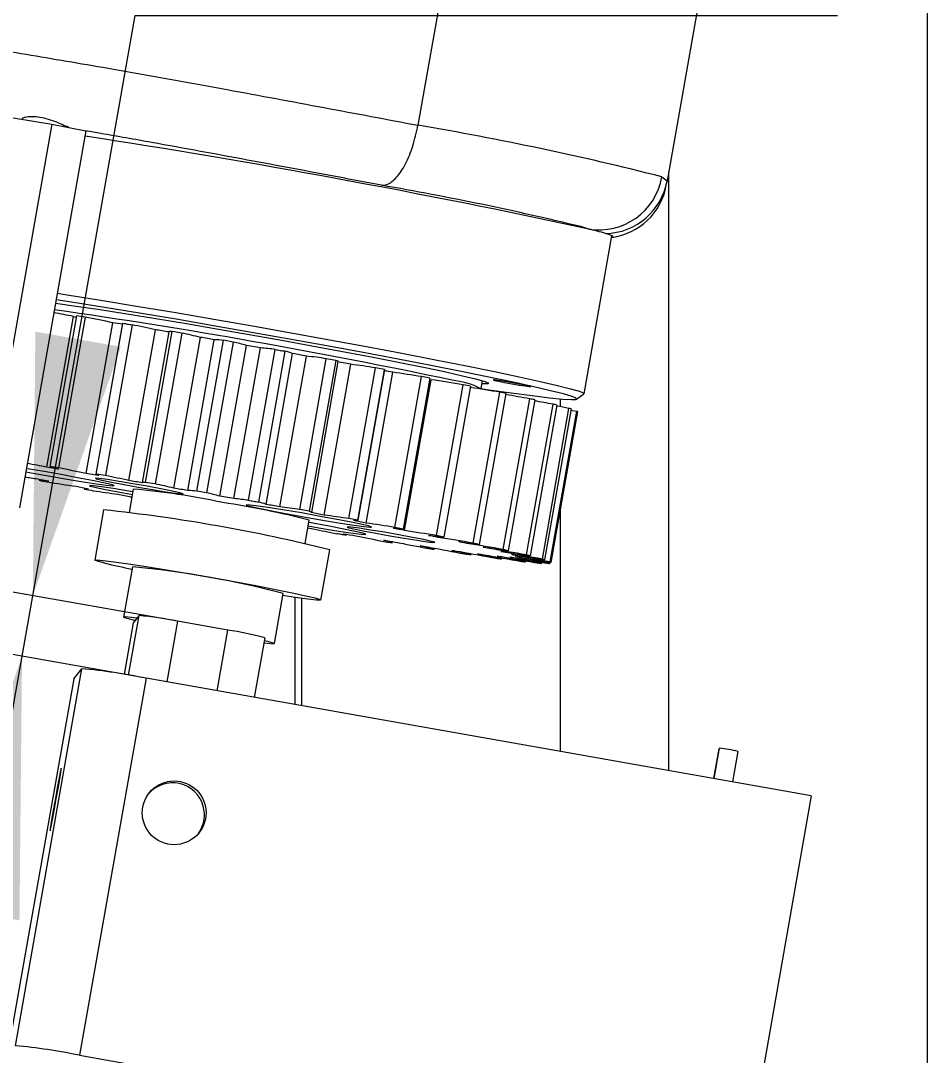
# Model space of a CAD drawing. Header units: millimetres. Extents: x 0 to 1189, y 0 to 841.
# Drawn here: x 363.17 to 377.42, y 493.32 to 509.53 of the extents above; entities that cross this region are included whole.
import ezdxf

# ---------------------------------------------------------------- set-up
doc = ezdxf.new("R2010")
doc.units = ezdxf.units.MM
doc.layers.get('0').update_dxf_attribs({"lineweight": 18})
doc.layers.add('尺寸线层', color=3, linetype='Continuous', lineweight=18)
doc.styles.get("Standard").update_dxf_attribs({"font": 'txt.shx'})
doc.dimstyles.new('ISO-25', dxfattribs={"dimtxt": 2.5, "dimasz": 2.5, "dimexe": 1.25, "dimexo": 0.625, "dimtad": 1, "dimtxsty": 'Standard', "dimcen": 2.5, "dimdle": 5, "dimadec": 0, "dimazin": 0, "dimtfac": 1, "dimtmove": 0, "dimatfit": 3, "dimfxl": 1, "dimarcsym": 0})

# ---------------------------------------------------------------- blocks, each defined once
blk = doc.blocks.new('*X11')
at = {"layer": '尺寸线层', "linetype": 'Continuous', "transparency": 16777216}
for points in [[(363.362, 500.522), (363.402, 504.658), (364.741, 504.422)], [(363.193, 499.572), (361.814, 495.672), (363.153, 495.436)]]:
    blk.add_hatch(color=0, dxfattribs=at).paths.add_polyline_path(points, flags=0)
at = {"layer": '尺寸线层', "color": 0, "linetype": 'Continuous', "transparency": 16777216}
for p, q in [((361.773, 491.536), (364.968, 509.612)), ((364.968, 509.612), (375.968, 509.612)), ((365.72, 500.106), (361.392, 500.871)), ((365.552, 499.155), (361.224, 499.92))]:
    blk.add_line(p, q, dxfattribs=at)
at = {"layer": '尺寸线层', "color": 0, "transparency": 16777216, "insert": (372.218, 513.136), "char_height": 3.5, "width": 15, "attachment_point": 5}
blk.add_mtext('4,83', dxfattribs=at)

msp = doc.modelspace()

# ---------------------------------------------------------------- linework, layer by layer
at = {"color": 8, "linetype": 'Continuous', "lineweight": 15}
for p, q in [((377.374, 514.6316), (377.374, 455.3483)), ((372.0732, 506.2662), (371.9496, 506.3037)), ((367.574, 500.4798), (367.574, 498.7973)), ((364.8621, 499.2756), (365.0271, 500.2114)), ((365.6295, 500.1215), (365.4619, 499.1706)), ((366.2496, 499.0314), (366.4172, 499.9823))]:
    msp.add_line(p, q, dxfattribs=at)
at = {"color": 7, "linetype": 'Continuous', "lineweight": 15}
for p, q in [((369.9165, 510.8459), (369.3957, 507.8926)), ((373.8232, 509.9928), (373.299, 507.0199)), ((363.0557, 508.0103), (363.6585, 507.9116)), ((363.6585, 507.9116), (362.617, 502.005)), ((363.6585, 507.9116), (364.1923, 507.8067)), ((364.1923, 507.8067), (363.1508, 501.9)), ((373.2184, 507.084), (373.299, 507.0199)), ((373.324, 507.1614), (373.324, 497.781)), ((373.299, 507.0199), (373.292, 506.9798)), ((372.0003, 503.6857), (372.4365, 506.1592)), ((363.584, 502.5334), (364.0006, 504.8961)), ((363.6324, 502.5445), (364.049, 504.9071)), ((364.1815, 504.886), (363.7649, 502.5233)), ((364.2001, 502.4356), (364.6167, 504.7982)), ((364.7673, 504.7866), (364.3507, 502.424)), ((364.3571, 502.427), (364.7737, 504.7897)), ((364.9167, 504.7661), (364.5001, 502.4034)), ((364.8682, 502.3257), (365.2848, 504.6884)), ((365.491, 504.6575), (365.0744, 502.2948)), ((365.1299, 502.2978), (365.5465, 504.6605)), ((365.6965, 504.635), (365.2799, 502.2723)), ((365.6965, 504.635), (365.5465, 504.6605)), ((365.5718, 502.2066), (365.9884, 504.5692)), ((365.7891, 502.1691), (366.2057, 504.5318)), ((365.9319, 502.16), (366.3485, 504.5227)), ((366.5018, 504.4959), (366.0852, 502.1332)), ((366.2937, 502.0811), (366.7103, 504.4437)), ((366.5018, 504.4959), (366.3485, 504.5227)), ((366.9296, 504.4049), (366.7103, 504.4437)), ((366.513, 502.0423), (366.9296, 504.4049)), ((366.7432, 502.0169), (367.1598, 504.3796)), ((367.3126, 504.3523), (366.896, 501.9896)), ((367.0161, 501.9523), (367.4327, 504.3149)), ((367.232, 501.9131), (367.6486, 504.2758)), ((367.5439, 501.8722), (367.9605, 504.2348)), ((368.109, 504.2076), (367.6924, 501.8449)), ((367.7311, 501.8269), (368.1477, 504.1896)), ((367.9283, 501.7848), (368.3449, 504.1475)), ((368.109, 504.2076), (367.9605, 504.2348)), ((368.3449, 504.1475), (368.1377, 504.186)), ((368.3142, 501.7293), (368.7308, 504.0919)), ((368.8715, 504.0654), (368.4549, 501.7028)), ((368.4566, 501.6999), (368.8732, 504.0626)), ((368.5848, 501.6606), (369.0014, 504.0232)), ((368.8715, 504.0654), (368.7308, 504.0919)), ((369.0353, 501.5918), (369.4519, 503.9545)), ((369.5812, 503.9293), (369.4519, 503.9545)), ((369.5812, 503.9293), (369.1646, 501.5667)), ((369.1854, 501.5433), (369.602, 503.906)), ((369.6893, 501.4631), (370.1059, 503.8257)), ((370.2207, 503.8026), (369.8041, 501.44)), ((370.385, 503.7675), (370.4065, 503.8897)), ((370.2602, 501.3463), (370.6768, 503.7089)), ((370.7742, 503.6884), (370.3576, 501.3258)), ((370.375, 503.7593), (370.3832, 503.765)), ((371.8819, 503.6011), (371.9977, 503.6821)), ((370.7338, 501.2443), (371.1504, 503.607)), ((371.228, 503.5896), (370.8114, 501.2269)), ((371.0986, 501.1597), (371.5152, 503.5223)), ((371.5711, 503.5084), (371.1545, 501.1458)), ((371.624, 503.6058), (371.624, 503.4822)), ((371.3455, 501.0944), (371.7621, 503.4571)), ((371.795, 503.4471), (371.3784, 501.0844)), ((371.4685, 501.0502), (371.8851, 503.4129)), ((371.8941, 503.407), (371.4775, 501.0443)), ((363.463, 502.3479), (363.4597, 502.3293)), ((364.5001, 502.4034), (364.3571, 502.427)), ((364.1703, 502.2104), (364.1678, 502.1961)), ((364.9334, 502.1911), (364.8694, 501.8277)), ((365.2799, 502.2723), (365.1299, 502.2978)), ((364.8942, 502.0743), (364.8932, 502.0691)), ((366.0852, 502.1332), (365.9319, 502.16)), ((366.513, 502.0423), (366.2937, 502.0811)), ((364.4701, 501.8668), (364.3312, 501.0792)), ((367.6924, 501.8449), (367.5439, 501.8722)), ((371.624, 501.8752), (371.624, 498.0815)), ((367.6268, 501.3415), (367.6909, 501.7049)), ((367.9283, 501.7848), (367.7211, 501.8234)), ((368.4549, 501.7028), (368.3142, 501.7293)), ((367.6697, 501.5848), (367.7561, 501.5703)), ((369.1646, 501.5667), (369.0353, 501.5918)), ((368.2737, 501.4721), (368.2759, 501.4846)), ((368.9919, 501.3515), (368.9951, 501.3697)), ((369.8041, 501.44), (369.6893, 501.4631)), ((369.7152, 501.4361), (369.7174, 501.4483)), ((367.8765, 500.4541), (368.0154, 501.2417)), ((369.6506, 501.2488), (369.6538, 501.2667)), ((370.1612, 501.3415), (370.1629, 501.3507)), ((370.5125, 501.2618), (370.5138, 501.2695)), ((370.7603, 501.199), (370.7615, 501.2058)), ((370.2271, 501.1633), (370.2301, 501.18)), ((370.7072, 501.0971), (370.7101, 501.1132)), ((370.8986, 501.1546), (370.8997, 501.1609)), ((370.9282, 501.1341), (370.9284, 501.1352)), ((371.0791, 501.0518), (371.0819, 501.0679)), ((371.3336, 501.0287), (371.3365, 501.0453)), ((371.4645, 501.0281), (371.4676, 501.0459)), ((364.9221, 500.9751), (364.7832, 500.1875)), ((367.1468, 499.7708), (367.2856, 500.5583)), ((367.474, 498.815), (367.474, 500.4937)), ((364.9336, 500.095), (364.7913, 499.2874)), ((365.0271, 500.2114), (364.9336, 500.095)), ((366.4172, 499.9823), (365.6295, 500.1215)), ((366.9963, 499.8633), (366.8315, 498.9286)), ((363.0901, 493.4714), (364.1316, 499.3781)), ((364.0031, 499.218), (364.1316, 499.3781)), ((364.0031, 499.218), (362.9616, 493.3114)), ((365.1357, 499.2283), (364.0942, 493.3217)), ((375.5583, 497.3861), (365.1357, 499.2283)), ((374.1104, 498.1237), (374.028, 497.6566)), ((374.1181, 498.1333), (374.0339, 497.6556)), ((374.3293, 497.6033), (374.4136, 498.0812)), ((375.5583, 497.3861), (373.2056, 484.0434)), ((364.0942, 493.3217), (371.5773, 491.999))]:
    msp.add_line(p, q, dxfattribs=at)
for points in [[(372.4321, 506.1344), (372.4448, 506.1369), (372.454, 506.1433), (372.4475, 506.1525), (372.4255, 506.1644), (372.3879, 506.179), (372.3349, 506.1962)], [(363.7433, 505.2605), (363.9337, 505.2307), (364.4608, 505.1462), (365.0193, 505.0545), (365.6016, 504.9567), (366.1998, 504.8542), (366.8059, 504.7483), (367.4117, 504.6405), (368.009, 504.5323), (368.5896, 504.425), (369.1458, 504.3201), (369.67, 504.2192), (370.1551, 504.1235), (370.5946, 504.0343), (370.9825, 503.9528), (371.3136, 503.8801), (371.5834, 503.8173), (371.7882, 503.7651), (371.9254, 503.7244), (371.9929, 503.6955), (371.9977, 503.6821)], [(363.716, 505.1056), (363.7165, 505.1055), (364.0408, 505.0595), (364.4157, 505.0032), (364.8344, 504.9376), (365.2891, 504.864), (365.7712, 504.7839), (366.2717, 504.6985), (366.7815, 504.6096), (367.2909, 504.5188), (367.7905, 504.4278), (368.2709, 504.3383), (368.7233, 504.2519), (369.1391, 504.1703), (369.5107, 504.095), (369.8312, 504.0273), (370.0945, 503.9686), (370.2957, 503.92), (370.4311, 503.8823), (370.4982, 503.8562), (370.4958, 503.8423), (370.4238, 503.8408), (370.3981, 503.8421)], [(370.385, 503.7677), (370.4715, 503.7549), (370.8564, 503.6999), (371.1861, 503.6557), (371.4559, 503.6231), (371.6623, 503.6025), (371.8024, 503.5941), (371.8744, 503.598), (371.8772, 503.6142), (371.811, 503.6426), (371.6764, 503.6826), (371.4754, 503.7337), (371.2107, 503.7954), (370.8859, 503.8667), (370.5053, 503.9466), (370.0741, 504.0341), (369.5981, 504.128), (369.0838, 504.2271), (368.5381, 504.33), (367.9684, 504.4352), (367.3824, 504.5414), (366.7881, 504.6472), (366.1934, 504.7511), (365.6065, 504.8517), (365.0351, 504.9476), (364.4872, 505.0376), (363.97, 505.1204), (363.7254, 505.1588)], [(364.0006, 504.8961), (364.0227, 504.8926), (364.045, 504.8891), (364.0458, 504.889)], [(364.7673, 504.7866), (364.7673, 504.7867), (364.7691, 504.7885), (364.7737, 504.7897)], [(364.7737, 504.7897), (364.7915, 504.7868), (364.8093, 504.7838), (364.8271, 504.7809), (364.845, 504.7779), (364.8629, 504.775), (364.8808, 504.772), (364.8987, 504.7691), (364.9167, 504.7661)], [(367.1598, 504.3796), (367.1789, 504.3762), (367.198, 504.3728), (367.2171, 504.3693), (367.2362, 504.3659), (367.2553, 504.3625), (367.2744, 504.3591), (367.2935, 504.3557), (367.3126, 504.3523)], [(368.8732, 504.0626), (368.8732, 504.0631), (368.8715, 504.0654)], [(370.87, 503.8582), (370.7569, 503.8775), (370.6607, 503.8927), (370.5962, 503.9014), (370.5732, 503.9023), (370.5951, 503.8952), (370.6587, 503.8813), (370.7542, 503.8627), (370.8672, 503.8421), (370.9804, 503.8228), (371.0765, 503.8076), (371.141, 503.799), (371.1641, 503.7981), (371.1421, 503.8051), (371.0785, 503.819), (370.983, 503.8377), (370.87, 503.8582)], [(371.792, 503.4303), (371.8165, 503.4257), (371.8851, 503.4129)], [(363.6342, 502.3936), (363.9006, 502.3476), (364.1486, 502.3067), (364.36, 502.2741), (364.5189, 502.2522), (364.6137, 502.2426), (364.6373, 502.2459), (364.588, 502.262), (364.4693, 502.2897), (364.2902, 502.3269), (364.0638, 502.3708), (363.807, 502.4182), (363.5389, 502.4656), (363.2792, 502.5095), (363.2588, 502.5128)], [(363.2502, 502.4637), (363.3693, 502.4415), (363.6342, 502.3936)], [(365.0148, 502.2227), (365.2393, 502.1841), (365.441, 502.1514), (365.598, 502.1284), (365.6932, 502.1174), (365.7164, 502.1197), (365.6651, 502.1349), (365.5448, 502.1615), (365.3685, 502.1966), (365.1553, 502.2364), (364.9284, 502.2765), (364.7124, 502.3126), (364.5306, 502.3408), (364.4027, 502.358), (364.3427, 502.3625), (364.3569, 502.3536), (364.444, 502.3324), (364.5943, 502.3011), (364.7917, 502.2632), (365.0148, 502.2227)], [(364.3974, 502.4035), (364.3828, 502.4081), (364.3709, 502.4122), (364.3617, 502.4159), (364.3553, 502.4191), (364.3516, 502.4218), (364.3507, 502.424), (364.3525, 502.4258), (364.3571, 502.427)], [(364.1694, 502.1933), (364.1677, 502.1956), (364.1688, 502.1975), (364.1727, 502.1989), (364.1793, 502.1998), (364.1886, 502.2002), (364.2007, 502.2001), (364.2154, 502.1995), (364.2329, 502.1985)], [(364.9258, 502.1477), (364.8374, 502.163), (364.6213, 502.1992), (364.4395, 502.2274), (364.3117, 502.2446), (364.2516, 502.249), (364.2659, 502.2402), (364.3529, 502.2189), (364.5033, 502.1877), (364.7007, 502.1497), (364.9238, 502.1093)], [(365.0781, 502.2905), (365.0749, 502.2931), (365.0746, 502.2953), (365.0769, 502.2969), (365.0821, 502.2981), (365.0899, 502.2988), (365.1005, 502.2989), (365.1139, 502.2986), (365.1299, 502.2978)], [(364.9101, 502.0586), (364.9082, 502.0594), (364.9005, 502.0628), (364.8956, 502.0657), (364.8933, 502.0682), (364.8939, 502.0702), (364.8972, 502.0717), (364.9032, 502.0727)], [(366.7432, 502.0169), (366.7623, 502.0135), (366.7814, 502.0101), (366.8005, 502.0067), (366.8196, 502.0033), (366.8387, 501.9998), (366.8578, 501.9964), (366.8769, 501.993), (366.896, 501.9896)], [(367.6675, 501.7455), (367.9338, 501.6995), (368.1819, 501.6586), (368.3932, 501.626), (368.5522, 501.6041), (368.647, 501.5945), (368.6706, 501.5978), (368.6212, 501.6139), (368.5026, 501.6416), (368.3234, 501.6788), (368.0971, 501.7227), (367.8403, 501.7701), (367.5721, 501.8175), (367.3125, 501.8614), (367.0806, 501.8984), (366.8937, 501.9259), (366.7657, 501.9419), (366.7059, 501.9451), (366.7189, 501.9352), (366.8037, 501.9131), (366.954, 501.8804), (367.1587, 501.8395), (367.4025, 501.7934), (367.6675, 501.7455)], [(367.6924, 501.8449), (367.7056, 501.8406), (367.7161, 501.8367), (367.7238, 501.8332), (367.7288, 501.8303), (367.731, 501.8278), (367.7304, 501.8259), (367.7271, 501.8244), (367.7211, 501.8234)], [(368.4549, 501.7028), (368.4566, 501.7004), (368.4555, 501.6985), (368.4516, 501.6971), (368.4451, 501.6962), (368.4357, 501.6958), (368.4237, 501.6959), (368.4089, 501.6965), (368.3914, 501.6975)], [(367.675, 501.6148), (367.8428, 501.586), (368.0908, 501.5452), (368.3022, 501.5126), (368.4612, 501.4907), (368.556, 501.481), (368.5795, 501.4844), (368.5302, 501.5005), (368.4115, 501.5282), (368.2324, 501.5654), (368.006, 501.6093), (367.7492, 501.6567), (367.6844, 501.6683)], [(368.957, 501.4612), (369.1816, 501.4225), (369.3832, 501.3899), (369.5402, 501.3669), (369.6355, 501.3559), (369.6587, 501.3581), (369.6073, 501.3734), (369.487, 501.4), (369.3107, 501.4351), (369.0975, 501.4748), (368.8706, 501.5149), (368.6546, 501.551), (368.4728, 501.5793), (368.3449, 501.5965), (368.2849, 501.601), (368.2992, 501.5921), (368.3862, 501.5708), (368.5366, 501.5396), (368.734, 501.5016), (368.957, 501.4612)], [(368.2672, 501.469), (368.2494, 501.4719), (368.2316, 501.4748), (368.2138, 501.4778), (368.1959, 501.4807), (368.178, 501.4837), (368.1601, 501.4867), (368.1422, 501.4896), (368.1242, 501.4926)], [(368.2269, 501.4926), (368.2415, 501.488), (368.2534, 501.4838), (368.2626, 501.4801), (368.269, 501.4769), (368.2727, 501.4742), (368.2736, 501.472), (368.2718, 501.4702), (368.2672, 501.469)], [(364.4881, 501.0309), (364.3744, 501.0605), (364.3315, 501.078), (364.3611, 501.0829), (364.4621, 501.0747), (364.6303, 501.054), (364.8589, 501.0215), (365.1384, 500.9786), (365.4574, 500.927), (365.8029, 500.8688), (366.1607, 500.8065), (366.5162, 500.7425), (366.8548, 500.6795), (367.1627, 500.6201), (367.4272, 500.5667), (367.6375, 500.5215), (367.7851, 500.4863), (367.8638, 500.4625), (367.8705, 500.4513), (367.8048, 500.453), (367.6695, 500.4675), (367.4701, 500.4942), (367.2793, 500.5223)], [(364.9933, 500.1692), (364.9058, 500.1805), (364.8087, 500.1897), (364.7843, 500.1857), (364.8341, 500.1687), (364.9549, 500.1399), (364.9675, 500.1371)], [(366.9822, 499.783), (367.0815, 499.7715), (367.1427, 499.7689), (367.13, 499.7795), (367.044, 499.8026), (366.9879, 499.8155)], [(374.1104, 498.1237), (374.1104, 498.1237), (374.1164, 498.1237)], [(363.7104, 497.317), (363.678, 497.1296), (363.6519, 496.9725), (363.6363, 496.8697), (363.6334, 496.8369), (363.6437, 496.879), (363.6657, 496.9897), (363.696, 497.152), (363.7299, 497.3413), (363.7624, 497.5287), (363.7884, 497.6858), (363.8041, 497.7885), (363.807, 497.8214), (363.7966, 497.7793), (363.7747, 497.6686), (363.7444, 497.5063), (363.7104, 497.317)]]:
    msp.add_lwpolyline(points, dxfattribs=at)
msp.add_circle((365.5761, 497.1203), 0.4998, dxfattribs=at)
for centre, radius, start, end in [((361.468, 460.9733), 47.5843, 75.70357, 80.40963), ((343.798, 375.0759), 134.2028, 77.837229, 81.265557), ((372.2343, 507.2514), 0.9982, 260.70962, 350.34652), ((360.3647, 458.3738), 49.3101, 76.41191, 80.11959), ((372.3162, 507.1942), 0.9981, 271.07047, 349.94737), ((372.3023, 507.126), 1, 277.45689, 350.00489), ((370.8709, 501.2468), 5.1614, 73.52238, 76.53021), ((356.182, 465.9732), 39.7004, 78.6419, 79.09895), ((350.1858, 410.6195), 95.3449, 78.04685, 81.852808), ((345.7404, 389.9059), 116.4496, 80.888226, 80.954242), ((358.4687, 475.4353), 29.9997, 78.17438, 79.02227), ((356.2214, 452.6512), 52.8185, 80.69122, 80.85429), ((361.2914, 486.6868), 18.4392, 77.49229, 78.66128), ((344.4755, 380.008), 126.405, 80.42816, 80.524632), ((365.5245, 504.552), 0.1107, 78.55141, 107.64346), ((363.8544, 495.779), 9.0455, 76.35403, 78.24961), ((343.2253, 371.7907), 134.7156, 80.178196, 80.271966), ((366.2181, 503.6057), 0.9261, 81.91089, 90.76827), ((365.7989, 501.2439), 3.3271, 74.10071, 77.8041), ((366.5905, 500.2676), 4.1512, 82.11745, 85.31337), ((367.1904, 503.7473), 0.6172, 66.88296, 78.57862), ((337.2514, 337.1374), 169.8801, 79.692356, 79.766364), ((366.4264, 493.7628), 10.5838, 81.66596, 83.36875), ((368.1013, 504.1404), 0.0676, 46.65188, 83.40552), ((365.6745, 484.2288), 20.0969, 81.2526, 82.36415), ((349.7571, 403.9246), 101.9317, 79.117456, 79.192314), ((364.2884, 471.6387), 32.7256, 80.92196, 81.71974), ((362.6724, 458.7865), 45.6486, 80.62808, 81.26853), ((369.7924, 502.5839), 1.3206, 63.42666, 83.89452), ((354.4631, 425.8158), 79.5629, 78.576976, 78.661287), ((360.7783, 445.3886), 59.1543, 80.367185, 80.818012), ((360.6839, 455.9971), 48.747, 78.05386, 78.17085), ((355.9118, 415.7813), 89.1379, 80.156646, 80.40391), ((365.8211, 479.6544), 24.5383, 77.2707, 77.45647), ((359.0492, 433.6864), 70.9398, 79.879108, 80.116926), ((369.2823, 494.3994), 9.3922, 75.89534, 76.24699), ((356.8377, 421.8117), 82.9982, 79.640983, 79.776965), ((371.1724, 501.4613), 2.081, 72.59324, 73.53981), ((371.855, 503.3569), 0.0635, 51.99313, 61.72588), ((356.1326, 465.4919), 37.7836, 78.62607, 79.10632), ((351.9351, 427.5557), 75.8772, 81.031298, 81.168846), ((363.9318, 503.3069), 0.8191, 248.56166, 258.17618), ((345.3238, 387.5432), 116.4496, 80.888226, 80.954242), ((358.0519, 473.0713), 30.001, 78.17441, 79.02226), ((369.5577, 542.2908), 40.4042, 260.99866, 261.28964), ((381.3217, 592.4096), 91.8152, 258.76876, 258.87999), ((333.9517, 315.7842), 189.0865, 80.734196, 80.794785), ((360.9321, 484.6012), 18.1562, 77.47961, 78.66684), ((380.2518, 588.4814), 87.7732, 258.970644, 259.056637), ((363.4511, 501.1456), 1.1838, 82.09915, 89.58107), ((368.7047, 534.3067), 32.4088, 260.91806, 261.72364), ((391.0715, 643.0167), 143.353, 259.130697, 259.209407), ((390.2963, 640.4454), 140.6992, 259.29845, 259.356748), ((344.6156, 380.8813), 123.1215, 80.433204, 80.532248), ((363.9702, 490.8861), 11.3459, 77.94687, 85.12978), ((363.4378, 493.4164), 9.0455, 76.35404, 78.24962), ((330.2662, 296.6248), 208.5913, 80.194797, 80.255357), ((367.3664, 522.0295), 20.0965, 261.25259, 262.36416), ((390.1102, 638.223), 138.4641, 259.423765, 259.510982), ((365.8014, 501.2404), 0.9288, 81.92353, 90.75563), ((365.3823, 498.8812), 3.3271, 74.10072, 77.80409), ((366.1739, 497.905), 4.1512, 82.11745, 85.31336), ((361.7036, 475.8115), 26.2017, 76.06081, 83.93919), ((364.1315, 487.7777), 14.3749, 75.66387, 81.16477), ((366.7738, 501.3846), 0.6172, 66.88296, 78.57862), ((336.8358, 334.7806), 169.8741, 79.692354, 79.766365), ((366.0098, 491.4001), 10.5838, 81.66596, 83.36875), ((365.2579, 481.8659), 20.0971, 81.25261, 82.36415), ((342.5797, 366.1594), 137.9741, 79.135987, 79.217764), ((371.7495, 519.5719), 18.4392, 257.49228, 258.66128), ((363.8718, 469.2759), 32.7259, 80.92197, 81.71974), ((369.1733, 502.7505), 1.1838, 262.09915, 269.58109), ((351.299, 411.4681), 91.8339, 78.768782, 78.879991), ((362.2559, 456.4247), 45.6477, 80.62808, 81.26853), ((384.3785, 600.2028), 100.0229, 260.707232, 260.821771), ((374.5163, 530.5465), 29.7172, 258.17035, 259.0263), ((387.3116, 616.4227), 116.5203, 260.888252, 260.954229), ((393.5515, 658.4775), 159.0153, 261.067251, 261.132884), ((368.6938, 500.5927), 0.8153, 68.54899, 78.20793), ((377.6685, 544.392), 43.8859, 258.66152, 259.31533), ((370.2253, 506.2204), 4.7989, 262.06963, 264.96413), ((357.2612, 441.2124), 61.498, 78.316191, 78.460763), ((360.6978, 445.0393), 57.1131, 80.3617, 80.91576), ((371.7413, 512.9389), 11.6953, 261.6152, 263.20529), ((363.9987, 473.1895), 28.8186, 77.65264, 77.90771), ((381.3542, 580.7196), 80.3069, 261.461832, 261.5759), ((368.6211, 497.5358), 3.8531, 74.50293, 77.86451), ((382.8833, 588.1165), 87.8698, 261.260298, 261.33861), ((380.084, 555.3861), 55.1153, 259.02308, 259.58996), ((374.1145, 530.8828), 29.9467, 261.9581, 262.21386), ((367.8987, 491.436), 10.0021, 76.53814, 78.31091), ((382.1963, 565.6392), 65.5605, 259.329835, 259.833596), ((359.3078, 435.6591), 66.5731, 80.117332, 80.617159), ((360.2689, 453.6422), 48.7391, 78.05383, 78.17084), ((373.7715, 523.005), 21.9784, 261.22024, 262.25987), ((367.0935, 486.8785), 14.7841, 76.62864, 77.00954), ((358.5448, 430.839), 71.4325, 79.878057, 80.355247), ((376.0237, 534.3814), 33.5904, 260.87493, 261.66509), ((369.6367, 497.1486), 4.2034, 74.49582, 75.39417), ((365.4116, 477.3233), 24.5059, 77.27058, 77.45659), ((358.5255, 431.0252), 71.2324, 79.631713, 80.109867), ((379.2022, 563.6665), 63.1443, 261.735001, 261.828532), ((372.5391, 518.6289), 17.592, 262.78625, 263.12565), ((366.5227, 482.0857), 19.4664, 77.58662, 78.72084), ((383.4119, 571.8858), 71.9034, 259.601267, 260.074077), ((378.9061, 563.4564), 62.896, 262.433708, 262.509799), ((371.204, 506.7255), 5.6136, 264.1943, 264.93137), ((364.6397, 470.1162), 31.5987, 78.24151, 79.06073), ((383.5198, 572.683), 72.6871, 259.848049, 260.3176), ((370.8728, 502.0549), 0.9305, 267.71442, 270.09099), ((362.5179, 456.8722), 45.0279, 78.7095, 79.35482), ((378.5782, 547.6943), 47.1626, 260.59173, 261.21897), ((370.7101, 500.7034), 0.489, 67.33195, 71.09543), ((382.7069, 568.8633), 68.7646, 260.091555, 260.57762), ((359.1105, 435.2178), 66.9823, 79.368277, 79.863863), ((370.9226, 501.1354), 0.00571, 283.87845, 358.72694), ((360.75, 445.5734), 56.4803, 79.06459, 79.62255), ((380.6759, 558.319), 58.0087, 260.326288, 260.876131), ((372.4343, 513.4379), 12.46, 263.471, 263.75584), ((367.8727, 488.0328), 13.5174, 75.949, 76.19333), ((370.7558, 499.0987), 2.081, 72.59324, 73.53981), ((371.4384, 500.9943), 0.0635, 51.99158, 61.72743), ((367.933, 516.0292), 15.3889, 257.06432, 258.69274), ((363.4676, 485.8158), 15.2289, 75.48054, 84.51946), ((371.4943, 503.6694), 2.6457, 265.6763, 266.51838), ((371.4376, 501.2046), 0.1786, 273.79602, 278.66205), ((364.4698, 494.4108), 5.8273, 78.52065, 84.51242), ((365.6598, 494.8267), 5.211, 75.13866, 81.64242), ((363.2031, 489.7144), 9.7082, 78.51762, 84.5119), ((373.935, 496.2309), 1.9113, 75.49866, 84.50133), ((365.5517, 497.0897), 0.5, 15.83263, 138.99355), ((362.1623, 483.8106), 9.7053, 78.51806, 84.51413)]:
    msp.add_arc(centre, radius, start, end, dxfattribs=at)
for points, knots in [([(359.4925, 509.5906), (359.7491, 509.5515), (360.264, 509.473), (360.9922, 509.3642), (361.7613, 509.2469), (362.5342, 509.1232), (363.2537, 509.0044), (363.8843, 508.899), (364.633, 508.7703), (365.4845, 508.619), (366.6234, 508.4119), (367.9385, 508.168), (368.9097, 507.9844), (369.3957, 507.8926)], [0, 0, 0, 0, 0.9132806, 1.8319387, 2.7407154, 3.6404141, 4.2415916, 4.8429934, 5.4395934, 6.2918996, 7.1468462, 8.5965321, 10.0486825, 10.0486825, 10.0486825, 10.0486825]), ([(363.9237, 507.8595), (363.9203, 507.8607), (363.8978, 507.8688), (363.8239, 507.9029), (363.7085, 507.951), (363.5739, 507.9966), (363.4421, 508.0236), (363.3279, 508.0289), (363.2422, 508.0174), (363.192, 507.9985), (363.193, 507.9886), (363.1933, 507.985)], [0, 0, 0, 0, 0.01762684, 0.1148708, 0.21622749, 0.32076842, 0.42115654, 0.51629569, 0.61289695, 0.71541599, 0.77192242, 0.77192242, 0.77192242, 0.77192242]), ([(368.826, 506.9526), (368.8275, 506.9524), (368.8568, 506.9495), (368.934, 506.9628), (369.0636, 507.0624), (369.2037, 507.2751), (369.324, 507.562), (369.3718, 507.7824), (369.3957, 507.8926)], [0, 0, 0, 0, 0.0090086, 0.165003, 0.4153524, 0.6656232, 0.9158717, 1.1661194, 1.1661194, 1.1661194, 1.1661194]), ([(365.9571, 496.797), (365.9854, 496.8457), (366.0419, 496.943), (366.0599, 497.097), (366.0406, 497.189), (366.0328, 497.2261)], [0, 0, 0, 0, 0.16807608, 0.33619272, 0.45009594, 0.45009594, 0.45009594, 0.45009594])]:
    msp.add_open_spline(points, degree=3, knots=knots, dxfattribs=at)
at = {"color": 8, "linetype": 'Continuous', "lineweight": 15}
msp.add_open_spline([(368.826, 506.9526), (368.3669, 507.0393), (367.4456, 507.2134), (366.2358, 507.4381), (365.2217, 507.6225), (364.6106, 507.7316), (364.2694, 507.7903), (364.1917, 507.8036)], degree=3, knots=[0, 0, 0, 0, 1.4679881, 2.9466589, 3.7075732, 4.4831987, 4.7117577, 4.7117577, 4.7117577, 4.7117577], dxfattribs=at)

# ---------------------------------------------------------------- dimensions: what is measured, and where the dimension line sits
at = {"layer": '尺寸线层'}
dim = msp.add_linear_dim(base=(363.3615, 500.5224), p1=(365.5517, 499.1547), p2=(365.7198, 500.1056), angle=79.97577, dimstyle='ISO-25', override={"dimtxt": 3.5, "dimasz": 4.08, "dimexe": 2, "dimexo": 0, "dimgap": 1.524, "dimtih": 1, "dimtoh": 1, "dimlfac": 5, "dimzin": 0, "dimsah": 1, "dimdle": 8.16, "dimadec": 2, "dimtfill": 1, "dimtolj": 1, "dimtzin": 8}, dxfattribs=at)
dim.commit()
dim.dimension.update_dxf_attribs({"geometry": '*X11', "text_midpoint": (372.2181, 513.1355)})

doc.saveas('drawing.dxf')
